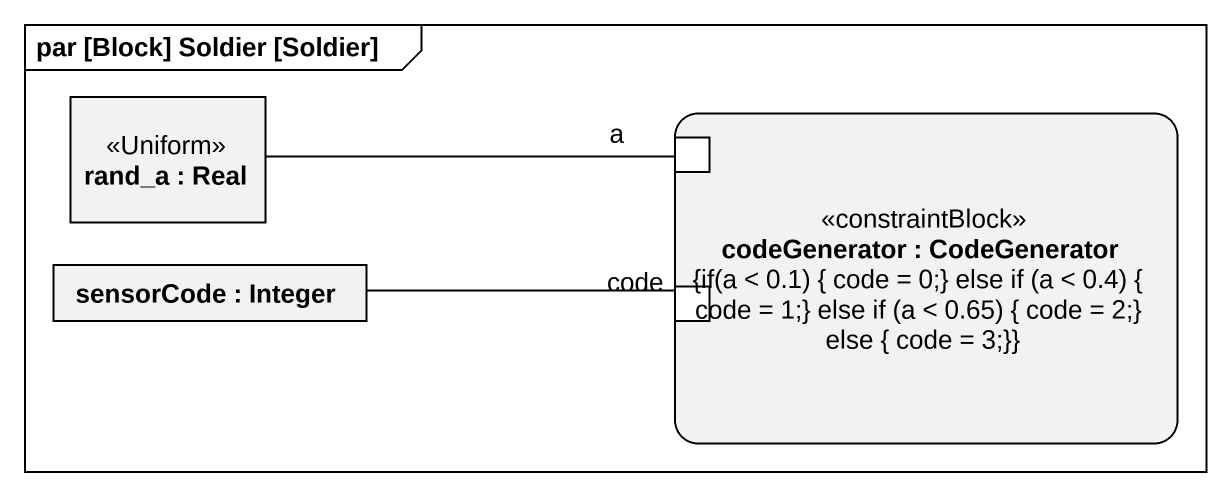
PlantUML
@startuml
mainframe par [Block] Soldier [Soldier]
rectangle "rand_a : Real" as rand_a <<Uniform>>
rectangle "codeGenerator : CodeGenerator\n{if(a < 0.1) { code = 0;} else if (a < 0.4) { code = 1;} else if (a < 0.65) { code = 2;} else { code = 3;}}" as codeGenerator <<constraintBlock>> {
  port a
  port code
}
rectangle "sensorCode : Integer" as sensorCode
rand_a -right- a
sensorCode -right- code
@enduml
